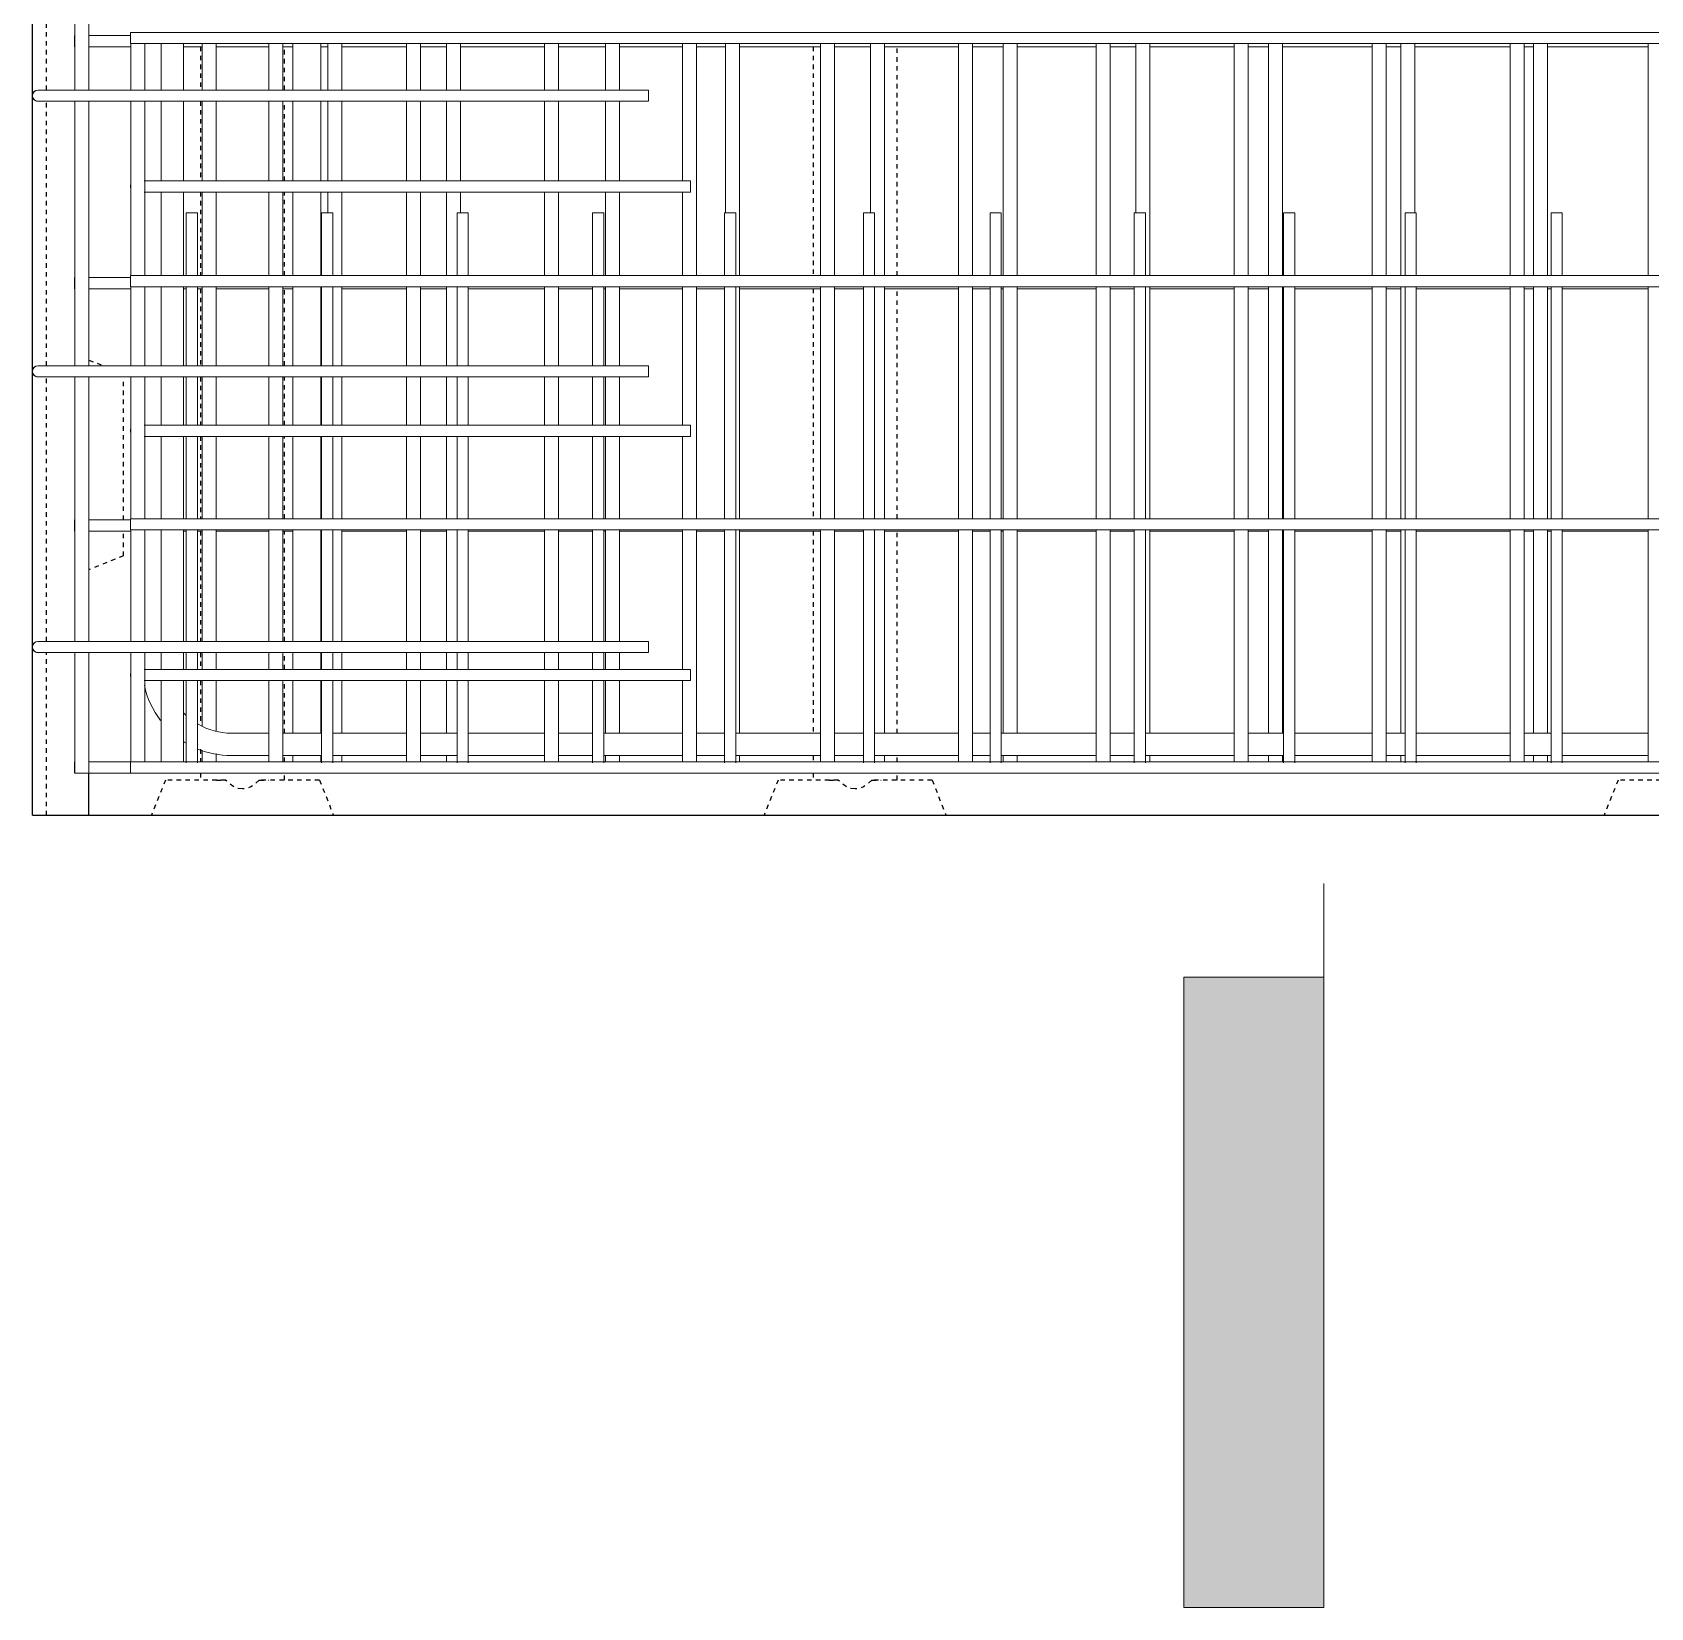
# Model space of a CAD drawing. Header units: millimetres. Extents: x -7141 to 5307, y -2677 to 10424.
# Drawn here: x -4296 to -3141, y -1961 to -836 of the extents above; entities that cross this region are included whole.
import ezdxf

# ---------------------------------------------------------------- set-up
doc = ezdxf.new("R2010")
doc.units = ezdxf.units.MM
doc.linetypes.add('Dash', pattern=[6.36, 3.18, -3.18])
for name, color, linetype, lineweight in [('A-WALL', 113, 'Continuous', 25), ('A-WALL-HDLN', 110, 'Dash', 25), ('G-ANNO-SYMB', 111, 'Continuous', 9), ('S-RBAR', 171, 'Continuous', 18)]:
    doc.layers.add(name, color=color, linetype=linetype, lineweight=lineweight)

# ---------------------------------------------------------------- blocks, each defined once
blk = doc.blocks.new('Detail View - M_Section Tail - Filled Horizontal-14034-Elevation Front 1')
at = {"layer": 'G-ANNO-SYMB'}
blk.add_hatch(color=256, dxfattribs=at).paths.add_polyline_path([(-4359.7, -628.7), (-4359.7, -528.7), (-4809.7, -528.7), (-4809.7, -628.7)])
for p, q in [((-4809.7, -628.7), (-4809.7, -528.7)), ((-4809.7, -528.7), (-4359.7, -528.7)), ((-4359.7, -528.7), (-4359.7, -628.7)), ((-4359.7, -628.7), (-4809.7, -628.7))]:
    blk.add_line(p, q, dxfattribs=at)

msp = doc.modelspace()

# ---------------------------------------------------------------- linework, layer by layer
at = {"layer": 'A-WALL'}
for p, q in [((-4296.2, -1395), (-4296.2, 7060)), ((-4256.2, -1365), (-4256.2, -1395)), ((-4296.2, -1395), (-2521.2, -1395))]:
    msp.add_line(p, q, dxfattribs=at)
at = {"layer": 'A-WALL-HDLN'}
for p, q in [((-4286.2, -877.4), (-4286.2, -688.7)), ((-4176.2, -846.5), (-4176.2, -877.4)), ((-4116.2, -877.4), (-4116.2, -846.5)), ((-3738.7, -846.5), (-3738.7, -1009.8)), ((-3678.7, -1009.8), (-3678.7, -846.5)), ((-4286.2, -1074.2), (-4286.2, -885.4)), ((-4176.2, -885.4), (-4176.2, -942.2)), ((-4116.2, -942.2), (-4116.2, -885.4)), ((-4176.2, -950.2), (-4176.2, -1009.8)), ((-4116.2, -1009.8), (-4116.2, -950.2)), ((-4176.2, -1019.3), (-4176.2, -1074.2)), ((-4116.2, -1074.2), (-4116.2, -1019.3)), ((-3738.7, -1019.3), (-3738.7, -1183.4)), ((-3678.7, -1183.4), (-3678.7, -1019.3)), ((-4255.8, -1070.1), (-4245.6, -1074.2)), ((-4286.2, -1271), (-4286.2, -1082.2)), ((-4231.2, -1184.2), (-4231.2, -1082.2)), ((-4176.2, -1082.2), (-4176.2, -1116.6)), ((-4116.2, -1116.6), (-4116.2, -1082.2)), ((-4176.2, -1124.6), (-4176.2, -1183.4)), ((-4116.2, -1183.4), (-4116.2, -1124.6)), ((-4231.2, -1210), (-4231.2, -1192.2)), ((-4176.2, -1192.2), (-4176.2, -1271)), ((-4116.2, -1271), (-4116.2, -1192.2)), ((-3738.7, -1192.2), (-3738.7, -1336.5)), ((-3678.7, -1336.5), (-3678.7, -1192.2)), ((-4231.2, -1210), (-4255.8, -1219.9)), ((-4286.2, -1395), (-4286.2, -1279)), ((-4176.2, -1279), (-4176.2, -1291)), ((-4116.2, -1291), (-4116.2, -1279)), ((-4176.2, -1299), (-4176.2, -1330.8)), ((-4116.2, -1336.5), (-4116.2, -1299)), ((-4176.2, -1348), (-4176.2, -1357)), ((-4116.2, -1357), (-4116.2, -1352.5)), ((-3738.7, -1352.5), (-3738.7, -1357)), ((-3678.7, -1357), (-3678.7, -1352.5)), ((-4201.2, -1370), (-4211.2, -1395)), ((-4158.2, -1370), (-4201.2, -1370)), ((-4176.2, -1365), (-4176.2, -1370)), ((-4164.8, -1370), (-4158.2, -1370)), ((-4134.2, -1370), (-4127.6, -1370)), ((-4091.2, -1370), (-4134.2, -1370)), ((-4116.2, -1370), (-4116.2, -1365)), ((-4091.2, -1370), (-4081.2, -1395)), ((-3763.7, -1370), (-3773.7, -1395)), ((-3720.7, -1370), (-3763.7, -1370)), ((-3738.7, -1365), (-3738.7, -1370)), ((-3727.3, -1370), (-3720.7, -1370)), ((-3696.7, -1370), (-3690.1, -1370)), ((-3653.7, -1370), (-3696.7, -1370)), ((-3678.7, -1370), (-3678.7, -1365)), ((-3653.7, -1370), (-3643.7, -1395)), ((-3163.7, -1370), (-3173.7, -1395)), ((-3120.7, -1370), (-3163.7, -1370))]:
    msp.add_line(p, q, dxfattribs=at)
at = {"layer": 'A-WALL-HDLN', "flags": 128}
for points in [[(-4146.2, -1376.3), (-4149.3, -1375.9), (-4152.3, -1374.7), (-4155.3, -1372.7), (-4158.2, -1370)], [(-4134.2, -1370), (-4137.1, -1372.7), (-4140.1, -1374.7), (-4143.1, -1375.9), (-4146.2, -1376.3)], [(-3708.7, -1376.3), (-3711.8, -1375.9), (-3714.8, -1374.7), (-3717.8, -1372.7), (-3720.7, -1370)], [(-3696.7, -1370), (-3699.6, -1372.7), (-3702.6, -1374.7), (-3705.6, -1375.9), (-3708.7, -1376.3)]]:
    msp.add_lwpolyline(points, dxfattribs=at)
at = {"layer": 'G-ANNO-SYMB'}
msp.add_line((-3373.8, -1443.8), (-3373.8, -1510.7), dxfattribs=at)
at = {"layer": 'S-RBAR'}
for p, q in [((-4265.8, -877.4), (-4265.8, -688.7)), ((-4255.8, -877.4), (-4255.8, -688.7)), ((-4266.2, -846.5), (-4266.2, -838.5)), ((-4255.8, -838.5), (-4226.2, -838.5)), ((-4226.2, -836.2), (-2591.2, -836.2)), ((-4226.2, -844.2), (-4226.2, -836.2)), ((-4255.8, -846.5), (-4225.9, -846.5)), ((-4226.2, -844.2), (-2591.2, -844.2)), ((-4225.9, -877.4), (-4225.9, -844.2)), ((-4215.9, -877.4), (-4215.9, -844.2)), ((-4204.2, -877.4), (-4204.2, -844.2)), ((-4188.2, -877.4), (-4188.2, -844.2)), ((-4188.2, -846.5), (-4174.9, -846.5)), ((-4174.9, -877.4), (-4174.9, -844.2)), ((-4164.9, -877.4), (-4164.9, -844.2)), ((-4164.9, -846.5), (-4127.4, -846.5)), ((-4127.4, -877.4), (-4127.4, -844.2)), ((-4117.4, -877.4), (-4117.4, -844.2)), ((-4117.4, -846.5), (-4110.1, -846.5)), ((-4110.1, -877.4), (-4110.1, -844.2)), ((-4090.1, -877.4), (-4090.1, -844.2)), ((-4089.7, -846.5), (-4085.2, -846.5)), ((-4085.2, -877.4), (-4085.2, -844.2)), ((-4075.2, -877.4), (-4075.2, -844.2)), ((-4075.2, -846.5), (-4028.9, -846.5)), ((-4028.9, -877.4), (-4028.9, -844.2)), ((-4018.9, -877.4), (-4018.9, -844.2)), ((-4018.9, -846.5), (-4000.5, -846.5)), ((-4000.5, -877.4), (-4000.5, -844.2)), ((-3990.5, -877.4), (-3990.5, -844.2)), ((-3990.5, -846.5), (-3930.4, -846.5)), ((-3930.4, -877.4), (-3930.4, -844.2)), ((-3920.4, -877.4), (-3920.4, -844.2)), ((-3920.4, -846.5), (-3887, -846.5)), ((-3887, -877.4), (-3887, -844.2)), ((-3877, -877.4), (-3877, -844.2)), ((-3877, -846.5), (-3831.9, -846.5)), ((-3831.9, -942.2), (-3831.9, -844.2)), ((-3821.9, -1009.8), (-3821.9, -844.2)), ((-3821.9, -846.5), (-3801.1, -846.5)), ((-3801.1, -965), (-3801.1, -844.2)), ((-3791.1, -1009.8), (-3791.1, -844.2)), ((-3791.1, -846.5), (-3733.4, -846.5)), ((-3733.4, -1009.8), (-3733.4, -844.2)), ((-3723.4, -1009.8), (-3723.4, -844.2)), ((-3723.4, -846.5), (-3697.6, -846.5)), ((-3697.6, -965), (-3697.6, -844.2)), ((-3687.6, -1009.8), (-3687.6, -844.2)), ((-3687.6, -846.5), (-3634.9, -846.5)), ((-3634.9, -1009.8), (-3634.9, -844.2)), ((-3624.9, -1009.8), (-3624.9, -844.2)), ((-3624.9, -846.5), (-3602.9, -846.5)), ((-3602.9, -1009.8), (-3602.9, -844.2)), ((-3592.9, -1009.8), (-3592.9, -844.2)), ((-3592.9, -846.5), (-3536.4, -846.5)), ((-3536.4, -1009.8), (-3536.4, -844.2)), ((-3526.4, -1009.8), (-3526.4, -844.2)), ((-3526.4, -846.5), (-3508.2, -846.5)), ((-3508.2, -965), (-3508.2, -844.2)), ((-3498.2, -1009.8), (-3498.2, -844.2)), ((-3498.2, -846.5), (-3437.9, -846.5)), ((-3437.9, -1009.8), (-3437.9, -844.2)), ((-3427.9, -1009.8), (-3427.9, -844.2)), ((-3427.9, -846.5), (-3413.5, -846.5)), ((-3413.5, -1009.8), (-3413.5, -844.2)), ((-3403.5, -1009.8), (-3403.5, -844.2)), ((-3403.5, -846.5), (-3339.4, -846.5)), ((-3339.4, -1009.8), (-3339.4, -844.2)), ((-3329.4, -1009.8), (-3329.4, -844.2)), ((-3329.4, -846.5), (-3318.8, -846.5)), ((-3318.8, -1009.8), (-3318.8, -844.2)), ((-3308.8, -965), (-3308.8, -844.2)), ((-3308.8, -846.5), (-3240.9, -846.5)), ((-3240.9, -1009.8), (-3240.9, -844.2)), ((-3230.9, -1009.8), (-3230.9, -844.2)), ((-3230.9, -846.5), (-3224.1, -846.5)), ((-3224.1, -1009.8), (-3224.1, -844.2)), ((-3214.1, -1009.8), (-3214.1, -844.2)), ((-3214.1, -846.5), (-3142.3, -846.5)), ((-3142.3, -1009.8), (-3142.3, -844.2)), ((-4272.2, -877.4), (-4292.2, -877.4)), ((-4272.2, -877.4), (-3856.2, -877.4)), ((-3856.2, -885.4), (-3856.2, -877.4)), ((-4272.2, -885.4), (-4292.2, -885.4)), ((-4272.2, -885.4), (-3856.2, -885.4)), ((-4265.8, -1074.2), (-4265.8, -885.4)), ((-4255.8, -1074.2), (-4255.8, -885.4)), ((-4225.9, -1009.8), (-4225.9, -885.4)), ((-4215.9, -1009.8), (-4215.9, -885.4)), ((-4204.2, -942.2), (-4204.2, -885.4)), ((-4188.2, -942.2), (-4188.2, -885.4)), ((-4174.9, -942.2), (-4174.9, -885.4)), ((-4164.9, -942.2), (-4164.9, -885.4)), ((-4127.4, -942.2), (-4127.4, -885.4)), ((-4117.4, -942.2), (-4117.4, -885.4)), ((-4110.1, -942.2), (-4110.1, -885.4)), ((-4090.1, -942.2), (-4090.1, -885.4)), ((-4085.2, -942.2), (-4085.2, -885.4)), ((-4075.2, -942.2), (-4075.2, -885.4)), ((-4028.9, -942.2), (-4028.9, -885.4)), ((-4018.9, -942.2), (-4018.9, -885.4)), ((-4000.5, -942.2), (-4000.5, -885.4)), ((-3990.5, -942.2), (-3990.5, -885.4)), ((-3930.4, -942.2), (-3930.4, -885.4)), ((-3920.4, -942.2), (-3920.4, -885.4)), ((-3887, -942.2), (-3887, -885.4)), ((-3877, -942.2), (-3877, -885.4)), ((-4186.2, -942.2), (-4216.3, -942.2)), ((-4186.2, -942.2), (-3826.2, -942.2)), ((-3826.2, -950.2), (-3826.2, -942.2)), ((-4186.2, -950.2), (-4216.3, -950.2)), ((-4204.2, -1009.8), (-4204.2, -950.2)), ((-4188.2, -1009.8), (-4188.2, -950.2)), ((-4186.2, -950.2), (-3826.2, -950.2)), ((-4174.9, -1009.8), (-4174.9, -950.2)), ((-4164.9, -1009.8), (-4164.9, -950.2)), ((-4127.4, -1009.8), (-4127.4, -950.2)), ((-4117.4, -1009.8), (-4117.4, -950.2)), ((-4110.1, -1009.8), (-4110.1, -950.2)), ((-4090.1, -1009.8), (-4090.1, -950.2)), ((-4085.2, -965), (-4085.2, -950.2)), ((-4075.2, -1009.8), (-4075.2, -950.2)), ((-4028.9, -1009.8), (-4028.9, -950.2)), ((-4018.9, -1009.8), (-4018.9, -950.2)), ((-4000.5, -1009.8), (-4000.5, -950.2)), ((-3990.5, -965), (-3990.5, -950.2)), ((-3930.4, -1009.8), (-3930.4, -950.2)), ((-3920.4, -1009.8), (-3920.4, -950.2)), ((-3887, -1009.8), (-3887, -950.2)), ((-3877, -1009.8), (-3877, -950.2)), ((-3831.9, -1009.8), (-3831.9, -950.2)), ((-4178.3, -965), (-4186.3, -965)), ((-4186.3, -1009.8), (-4186.3, -965)), ((-4178.3, -1009.8), (-4178.3, -965)), ((-4081.6, -965), (-4089.6, -965)), ((-4089.6, -1009.8), (-4089.6, -965)), ((-4081.6, -1009.8), (-4081.6, -965)), ((-3984.9, -965), (-3992.9, -965)), ((-3992.9, -1009.8), (-3992.9, -965)), ((-3984.9, -1009.8), (-3984.9, -965)), ((-3888.2, -965), (-3896.2, -965)), ((-3896.2, -1009.8), (-3896.2, -965)), ((-3888.2, -1009.8), (-3888.2, -965)), ((-3793.9, -965), (-3801.9, -965)), ((-3801.9, -1009.8), (-3801.9, -965)), ((-3793.9, -1009.8), (-3793.9, -965)), ((-3694.7, -965), (-3702.7, -965)), ((-3702.7, -1009.8), (-3702.7, -965)), ((-3694.7, -1009.8), (-3694.7, -965)), ((-3604.3, -965), (-3612.3, -965)), ((-3612.3, -1009.8), (-3612.3, -965)), ((-3604.3, -1009.8), (-3604.3, -965)), ((-3501.3, -965), (-3509.3, -965)), ((-3509.3, -1009.8), (-3509.3, -965)), ((-3501.3, -1009.8), (-3501.3, -965)), ((-3394.6, -965), (-3402.6, -965)), ((-3402.6, -1009.8), (-3402.6, -965)), ((-3394.6, -1009.8), (-3394.6, -965)), ((-3307.9, -965), (-3315.9, -965)), ((-3315.9, -1009.8), (-3315.9, -965)), ((-3307.9, -1009.8), (-3307.9, -965)), ((-3203.6, -965), (-3211.6, -965)), ((-3211.6, -1009.8), (-3211.6, -965)), ((-3203.6, -1009.8), (-3203.6, -965)), ((-4266.2, -1019.3), (-4266.2, -1011.3)), ((-4255.8, -1011.3), (-4226.2, -1011.3)), ((-4226.2, -1009.8), (-2591.2, -1009.8)), ((-4226.2, -1017.8), (-4226.2, -1009.8)), ((-4255.8, -1019.3), (-4225.9, -1019.3)), ((-4226.2, -1017.8), (-2591.2, -1017.8)), ((-4225.9, -1074.2), (-4225.9, -1017.8)), ((-4215.9, -1074.2), (-4215.9, -1017.8)), ((-4204.2, -1074.2), (-4204.2, -1017.8)), ((-4188.2, -1074.2), (-4188.2, -1017.8)), ((-4188.2, -1019.3), (-4186.3, -1019.3)), ((-4186.3, -1074.2), (-4186.3, -1017.8)), ((-4178.3, -1074.2), (-4178.3, -1017.8)), ((-4178.3, -1019.3), (-4174.9, -1019.3)), ((-4174.9, -1074.2), (-4174.9, -1017.8)), ((-4164.9, -1074.2), (-4164.9, -1017.8)), ((-4164.9, -1019.3), (-4127.4, -1019.3)), ((-4127.4, -1074.2), (-4127.4, -1017.8)), ((-4117.4, -1074.2), (-4117.4, -1017.8)), ((-4117.4, -1019.3), (-4110.1, -1019.3)), ((-4110.1, -1074.2), (-4110.1, -1017.8)), ((-4090.1, -1074.2), (-4090.1, -1017.8)), ((-4089.6, -1074.2), (-4089.6, -1017.8)), ((-4081.6, -1074.2), (-4081.6, -1017.8)), ((-4075.2, -1074.2), (-4075.2, -1017.8)), ((-4075.2, -1019.3), (-4028.9, -1019.3)), ((-4028.9, -1074.2), (-4028.9, -1017.8)), ((-4018.9, -1074.2), (-4018.9, -1017.8)), ((-4018.9, -1019.3), (-4000.5, -1019.3)), ((-4000.5, -1074.2), (-4000.5, -1017.8)), ((-3992.9, -1074.2), (-3992.9, -1017.8)), ((-3984.9, -1074.2), (-3984.9, -1017.8)), ((-3984.9, -1019.3), (-3930.4, -1019.3)), ((-3930.4, -1074.2), (-3930.4, -1017.8)), ((-3920.4, -1074.2), (-3920.4, -1017.8)), ((-3920.4, -1019.3), (-3896.2, -1019.3)), ((-3896.2, -1074.2), (-3896.2, -1017.8)), ((-3888.2, -1074.2), (-3888.2, -1017.8)), ((-3888.2, -1019.3), (-3887, -1019.3)), ((-3887, -1074.2), (-3887, -1017.8)), ((-3877, -1074.2), (-3877, -1017.8)), ((-3877, -1019.3), (-3831.9, -1019.3)), ((-3831.9, -1116.6), (-3831.9, -1017.8)), ((-3821.9, -1183.4), (-3821.9, -1017.8)), ((-3821.9, -1019.3), (-3801.9, -1019.3)), ((-3801.9, -1183.4), (-3801.9, -1017.8)), ((-3793.9, -1183.4), (-3793.9, -1017.8)), ((-3791.1, -1183.4), (-3791.1, -1017.8)), ((-3791.1, -1019.3), (-3733.4, -1019.3)), ((-3733.4, -1183.4), (-3733.4, -1017.8)), ((-3723.4, -1183.4), (-3723.4, -1017.8)), ((-3723.4, -1019.3), (-3702.7, -1019.3)), ((-3702.7, -1183.4), (-3702.7, -1017.8)), ((-3694.7, -1183.4), (-3694.7, -1017.8)), ((-3687.6, -1183.4), (-3687.6, -1017.8)), ((-3687.6, -1019.3), (-3634.9, -1019.3)), ((-3634.9, -1183.4), (-3634.9, -1017.8)), ((-3624.9, -1183.4), (-3624.9, -1017.8)), ((-3624.9, -1019.3), (-3612.3, -1019.3)), ((-3612.3, -1183.4), (-3612.3, -1017.8)), ((-3604.3, -1183.4), (-3604.3, -1017.8)), ((-3604.3, -1019.3), (-3602.9, -1019.3)), ((-3602.9, -1183.4), (-3602.9, -1017.8)), ((-3592.9, -1183.4), (-3592.9, -1017.8)), ((-3592.9, -1019.3), (-3536.4, -1019.3)), ((-3536.4, -1183.4), (-3536.4, -1017.8)), ((-3526.4, -1183.4), (-3526.4, -1017.8)), ((-3526.4, -1019.3), (-3509.3, -1019.3)), ((-3509.3, -1183.4), (-3509.3, -1017.8)), ((-3501.3, -1183.4), (-3501.3, -1017.8)), ((-3498.2, -1183.4), (-3498.2, -1017.8)), ((-3498.2, -1019.3), (-3437.9, -1019.3)), ((-3437.9, -1183.4), (-3437.9, -1017.8)), ((-3427.9, -1183.4), (-3427.9, -1017.8)), ((-3427.9, -1019.3), (-3413.5, -1019.3)), ((-3413.5, -1183.4), (-3413.5, -1017.8)), ((-3403.5, -1183.4), (-3403.5, -1017.8)), ((-3403.5, -1019.3), (-3402.6, -1019.3)), ((-3402.6, -1183.4), (-3402.6, -1017.8)), ((-3394.6, -1183.4), (-3394.6, -1017.8)), ((-3394.6, -1019.3), (-3339.4, -1019.3)), ((-3339.4, -1183.4), (-3339.4, -1017.8)), ((-3329.4, -1183.4), (-3329.4, -1017.8)), ((-3329.4, -1019.3), (-3318.8, -1019.3)), ((-3318.8, -1183.4), (-3318.8, -1017.8)), ((-3315.9, -1183.4), (-3315.9, -1017.8)), ((-3307.9, -1183.4), (-3307.9, -1017.8)), ((-3307.9, -1019.3), (-3240.9, -1019.3)), ((-3240.9, -1183.4), (-3240.9, -1017.8)), ((-3230.9, -1183.4), (-3230.9, -1017.8)), ((-3230.9, -1019.3), (-3224.1, -1019.3)), ((-3224.1, -1183.4), (-3224.1, -1017.8)), ((-3214.1, -1183.4), (-3214.1, -1017.8)), ((-3214.1, -1019.3), (-3211.6, -1019.3)), ((-3211.6, -1183.4), (-3211.6, -1017.8)), ((-3203.6, -1183.4), (-3203.6, -1017.8)), ((-3203.6, -1019.3), (-3142.3, -1019.3)), ((-3142.3, -1183.4), (-3142.3, -1017.8)), ((-4272.2, -1074.2), (-4292.2, -1074.2)), ((-4272.2, -1074.2), (-3856.2, -1074.2)), ((-3856.2, -1082.2), (-3856.2, -1074.2)), ((-4272.2, -1082.2), (-4292.2, -1082.2)), ((-4272.2, -1082.2), (-3856.2, -1082.2)), ((-4265.8, -1271), (-4265.8, -1082.2)), ((-4255.8, -1271), (-4255.8, -1082.2)), ((-4225.9, -1183.4), (-4225.9, -1082.2)), ((-4215.9, -1183.4), (-4215.9, -1082.2)), ((-4204.2, -1116.6), (-4204.2, -1082.2)), ((-4188.2, -1116.6), (-4188.2, -1082.2)), ((-4186.3, -1116.6), (-4186.3, -1082.2)), ((-4178.3, -1116.6), (-4178.3, -1082.2)), ((-4174.9, -1116.6), (-4174.9, -1082.2)), ((-4164.9, -1116.6), (-4164.9, -1082.2)), ((-4127.4, -1116.6), (-4127.4, -1082.2)), ((-4117.4, -1116.6), (-4117.4, -1082.2)), ((-4110.1, -1116.6), (-4110.1, -1082.2)), ((-4090.1, -1116.6), (-4090.1, -1082.2)), ((-4089.6, -1116.6), (-4089.6, -1082.2)), ((-4081.6, -1116.6), (-4081.6, -1082.2)), ((-4075.2, -1116.6), (-4075.2, -1082.2)), ((-4028.9, -1116.6), (-4028.9, -1082.2)), ((-4018.9, -1116.6), (-4018.9, -1082.2)), ((-4000.5, -1116.6), (-4000.5, -1082.2)), ((-3992.9, -1116.6), (-3992.9, -1082.2)), ((-3984.9, -1116.6), (-3984.9, -1082.2)), ((-3930.4, -1116.6), (-3930.4, -1082.2)), ((-3920.4, -1116.6), (-3920.4, -1082.2)), ((-3896.2, -1116.6), (-3896.2, -1082.2)), ((-3888.2, -1116.6), (-3888.2, -1082.2)), ((-3887, -1116.6), (-3887, -1082.2)), ((-3877, -1116.6), (-3877, -1082.2)), ((-4186.2, -1116.6), (-4216.3, -1116.6)), ((-4186.2, -1116.6), (-3826.2, -1116.6)), ((-3826.2, -1124.6), (-3826.2, -1116.6)), ((-4186.2, -1124.6), (-4216.3, -1124.6)), ((-4204.2, -1183.4), (-4204.2, -1124.6)), ((-4188.2, -1183.4), (-4188.2, -1124.6)), ((-4186.3, -1183.4), (-4186.3, -1124.6)), ((-4186.2, -1124.6), (-3826.2, -1124.6)), ((-4178.3, -1183.4), (-4178.3, -1124.6)), ((-4174.9, -1183.4), (-4174.9, -1124.6)), ((-4164.9, -1183.4), (-4164.9, -1124.6)), ((-4127.4, -1183.4), (-4127.4, -1124.6)), ((-4117.4, -1183.4), (-4117.4, -1124.6)), ((-4110.1, -1183.4), (-4110.1, -1124.6)), ((-4090.1, -1183.4), (-4090.1, -1124.6)), ((-4089.6, -1183.4), (-4089.6, -1124.6)), ((-4081.6, -1183.4), (-4081.6, -1124.6)), ((-4075.2, -1183.4), (-4075.2, -1124.6)), ((-4028.9, -1183.4), (-4028.9, -1124.6)), ((-4018.9, -1183.4), (-4018.9, -1124.6)), ((-4000.5, -1183.4), (-4000.5, -1124.6)), ((-3992.9, -1183.4), (-3992.9, -1124.6)), ((-3984.9, -1183.4), (-3984.9, -1124.6)), ((-3930.4, -1183.4), (-3930.4, -1124.6)), ((-3920.4, -1183.4), (-3920.4, -1124.6)), ((-3896.2, -1183.4), (-3896.2, -1124.6)), ((-3888.2, -1183.4), (-3888.2, -1124.6)), ((-3887, -1183.4), (-3887, -1124.6)), ((-3877, -1183.4), (-3877, -1124.6)), ((-3831.9, -1183.4), (-3831.9, -1124.6)), ((-4266.2, -1192.2), (-4266.2, -1184.2)), ((-4255.8, -1184.2), (-4226.2, -1184.2)), ((-4226.2, -1183.4), (-2591.2, -1183.4)), ((-4226.2, -1191.4), (-4226.2, -1183.4)), ((-4255.8, -1192.2), (-4225.9, -1192.2)), ((-4226.2, -1191.4), (-2591.2, -1191.4)), ((-4225.9, -1271), (-4225.9, -1191.4)), ((-4215.9, -1271), (-4215.9, -1191.4)), ((-4204.2, -1271), (-4204.2, -1191.4)), ((-4188.2, -1271), (-4188.2, -1191.4)), ((-4188.2, -1192.2), (-4186.3, -1192.2)), ((-4186.3, -1271), (-4186.3, -1191.4)), ((-4178.3, -1271), (-4178.3, -1191.4)), ((-4178.3, -1192.2), (-4174.9, -1192.2)), ((-4174.9, -1271), (-4174.9, -1191.4)), ((-4164.9, -1271), (-4164.9, -1191.4)), ((-4164.9, -1192.2), (-4127.4, -1192.2)), ((-4127.4, -1271), (-4127.4, -1191.4)), ((-4117.4, -1271), (-4117.4, -1191.4)), ((-4117.4, -1192.2), (-4110.1, -1192.2)), ((-4110.1, -1271), (-4110.1, -1191.4)), ((-4090.1, -1271), (-4090.1, -1191.4)), ((-4089.6, -1271), (-4089.6, -1191.4)), ((-4081.6, -1271), (-4081.6, -1191.4)), ((-4075.2, -1271), (-4075.2, -1191.4)), ((-4075.2, -1192.2), (-4028.9, -1192.2)), ((-4028.9, -1271), (-4028.9, -1191.4)), ((-4018.9, -1271), (-4018.9, -1191.4)), ((-4018.9, -1192.2), (-4000.5, -1192.2)), ((-4000.5, -1271), (-4000.5, -1191.4)), ((-3992.9, -1271), (-3992.9, -1191.4)), ((-3984.9, -1271), (-3984.9, -1191.4)), ((-3984.9, -1192.2), (-3930.4, -1192.2)), ((-3930.4, -1271), (-3930.4, -1191.4)), ((-3920.4, -1271), (-3920.4, -1191.4)), ((-3920.4, -1192.2), (-3896.2, -1192.2)), ((-3896.2, -1271), (-3896.2, -1191.4)), ((-3888.2, -1271), (-3888.2, -1191.4)), ((-3888.2, -1192.2), (-3887, -1192.2)), ((-3887, -1271), (-3887, -1191.4)), ((-3877, -1271), (-3877, -1191.4)), ((-3877, -1192.2), (-3831.9, -1192.2)), ((-3831.9, -1291), (-3831.9, -1191.4)), ((-3821.9, -1357), (-3821.9, -1191.4)), ((-3821.9, -1192.2), (-3801.9, -1192.2)), ((-3801.9, -1325), (-3801.9, -1191.4)), ((-3793.9, -1325), (-3793.9, -1191.4)), ((-3791.1, -1336.5), (-3791.1, -1191.4)), ((-3791.1, -1192.2), (-3733.4, -1192.2)), ((-3733.4, -1357), (-3733.4, -1191.4)), ((-3723.4, -1357), (-3723.4, -1191.4)), ((-3723.4, -1192.2), (-3702.7, -1192.2)), ((-3702.7, -1325), (-3702.7, -1191.4)), ((-3694.7, -1325), (-3694.7, -1191.4)), ((-3687.6, -1336.5), (-3687.6, -1191.4)), ((-3687.6, -1192.2), (-3634.9, -1192.2)), ((-3634.9, -1357), (-3634.9, -1191.4)), ((-3624.9, -1357), (-3624.9, -1191.4)), ((-3624.9, -1192.2), (-3612.3, -1192.2)), ((-3612.3, -1325), (-3612.3, -1191.4)), ((-3604.3, -1325), (-3604.3, -1191.4)), ((-3604.3, -1192.2), (-3602.9, -1192.2)), ((-3602.9, -1336.5), (-3602.9, -1191.4)), ((-3592.9, -1336.5), (-3592.9, -1191.4)), ((-3592.9, -1192.2), (-3536.4, -1192.2)), ((-3536.4, -1357), (-3536.4, -1191.4)), ((-3526.4, -1357), (-3526.4, -1191.4)), ((-3526.4, -1192.2), (-3509.3, -1192.2)), ((-3509.3, -1325), (-3509.3, -1191.4)), ((-3501.3, -1325), (-3501.3, -1191.4)), ((-3498.2, -1336.5), (-3498.2, -1191.4)), ((-3498.2, -1192.2), (-3437.9, -1192.2)), ((-3437.9, -1357), (-3437.9, -1191.4)), ((-3427.9, -1357), (-3427.9, -1191.4)), ((-3427.9, -1192.2), (-3413.5, -1192.2)), ((-3413.5, -1336.5), (-3413.5, -1191.4)), ((-3403.5, -1336.5), (-3403.5, -1191.4)), ((-3403.5, -1192.2), (-3402.6, -1192.2)), ((-3402.6, -1325), (-3402.6, -1191.4)), ((-3394.6, -1325), (-3394.6, -1191.4)), ((-3394.6, -1192.2), (-3339.4, -1192.2)), ((-3339.4, -1357), (-3339.4, -1191.4)), ((-3329.4, -1357), (-3329.4, -1191.4)), ((-3329.4, -1192.2), (-3318.8, -1192.2)), ((-3318.8, -1336.5), (-3318.8, -1191.4)), ((-3315.9, -1325), (-3315.9, -1191.4)), ((-3307.9, -1325), (-3307.9, -1191.4)), ((-3307.9, -1192.2), (-3240.9, -1192.2)), ((-3240.9, -1357), (-3240.9, -1191.4)), ((-3230.9, -1357), (-3230.9, -1191.4)), ((-3230.9, -1192.2), (-3224.1, -1192.2)), ((-3224.1, -1336.5), (-3224.1, -1191.4)), ((-3214.1, -1336.5), (-3214.1, -1191.4)), ((-3214.1, -1192.2), (-3211.6, -1192.2)), ((-3211.6, -1325), (-3211.6, -1191.4)), ((-3203.6, -1325), (-3203.6, -1191.4)), ((-3203.6, -1192.2), (-3142.3, -1192.2)), ((-3142.3, -1357), (-3142.3, -1191.4)), ((-4272.2, -1271), (-4292.2, -1271)), ((-4272.2, -1271), (-3856.2, -1271)), ((-3856.2, -1279), (-3856.2, -1271)), ((-4272.2, -1279), (-4292.2, -1279)), ((-4272.2, -1279), (-3856.2, -1279)), ((-4265.8, -1365), (-4265.8, -1279)), ((-4255.8, -1365), (-4255.8, -1279)), ((-4225.9, -1357), (-4225.9, -1279)), ((-4215.9, -1357), (-4215.9, -1279)), ((-4204.2, -1291), (-4204.2, -1279)), ((-4188.2, -1291), (-4188.2, -1279)), ((-4186.3, -1291), (-4186.3, -1279)), ((-4178.3, -1291), (-4178.3, -1279)), ((-4174.9, -1291), (-4174.9, -1279)), ((-4164.9, -1291), (-4164.9, -1279)), ((-4127.4, -1291), (-4127.4, -1279)), ((-4117.4, -1291), (-4117.4, -1279)), ((-4110.1, -1291), (-4110.1, -1279)), ((-4090.1, -1291), (-4090.1, -1279)), ((-4089.6, -1291), (-4089.6, -1279)), ((-4081.6, -1291), (-4081.6, -1279)), ((-4075.2, -1291), (-4075.2, -1279)), ((-4028.9, -1291), (-4028.9, -1279)), ((-4018.9, -1291), (-4018.9, -1279)), ((-4000.5, -1291), (-4000.5, -1279)), ((-3992.9, -1291), (-3992.9, -1279)), ((-3984.9, -1291), (-3984.9, -1279)), ((-3930.4, -1291), (-3930.4, -1279)), ((-3920.4, -1291), (-3920.4, -1279)), ((-3896.2, -1291), (-3896.2, -1279)), ((-3888.2, -1291), (-3888.2, -1279)), ((-3887, -1291), (-3887, -1279)), ((-3877, -1291), (-3877, -1279)), ((-4186.2, -1291), (-4216.3, -1291)), ((-4186.2, -1291), (-3826.2, -1291)), ((-3826.2, -1299), (-3826.2, -1291)), ((-4186.2, -1299), (-4216.3, -1299)), ((-4204.2, -1357), (-4204.2, -1299)), ((-4188.2, -1357), (-4188.2, -1299)), ((-4186.3, -1325), (-4186.3, -1299)), ((-4186.2, -1299), (-3826.2, -1299)), ((-4178.3, -1325), (-4178.3, -1299)), ((-4174.9, -1331.4), (-4174.9, -1299)), ((-4164.9, -1335.1), (-4164.9, -1299)), ((-4127.4, -1357), (-4127.4, -1299)), ((-4117.4, -1357), (-4117.4, -1299)), ((-4110.1, -1336.5), (-4110.1, -1299)), ((-4090.1, -1336.5), (-4090.1, -1299)), ((-4089.6, -1325), (-4089.6, -1299)), ((-4081.6, -1325), (-4081.6, -1299)), ((-4075.2, -1336.5), (-4075.2, -1299)), ((-4028.9, -1357), (-4028.9, -1299)), ((-4018.9, -1357), (-4018.9, -1299)), ((-4000.5, -1336.5), (-4000.5, -1299)), ((-3992.9, -1325), (-3992.9, -1299)), ((-3984.9, -1325), (-3984.9, -1299)), ((-3930.4, -1357), (-3930.4, -1299)), ((-3920.4, -1357), (-3920.4, -1299)), ((-3896.2, -1325), (-3896.2, -1299)), ((-3888.2, -1325), (-3888.2, -1299)), ((-3887, -1336.5), (-3887, -1299)), ((-3877, -1336.5), (-3877, -1299)), ((-3831.9, -1357), (-3831.9, -1299)), ((-4186.3, -1325), (-4186.3, -1357.7)), ((-4178.3, -1325), (-4178.3, -1357.7)), ((-4089.6, -1325), (-4089.6, -1357.7)), ((-4081.6, -1325), (-4081.6, -1357.7)), ((-3992.9, -1325), (-3992.9, -1357.7)), ((-3984.9, -1325), (-3984.9, -1357.7)), ((-3896.2, -1325), (-3896.2, -1357.7)), ((-3888.2, -1325), (-3888.2, -1357.7)), ((-3801.9, -1325), (-3801.9, -1357.7)), ((-3793.9, -1325), (-3793.9, -1357.7)), ((-3702.7, -1325), (-3702.7, -1357.7)), ((-3694.7, -1325), (-3694.7, -1357.7)), ((-3612.3, -1325), (-3612.3, -1357.7)), ((-3604.3, -1325), (-3604.3, -1357.7)), ((-3509.3, -1325), (-3509.3, -1357.7)), ((-3501.3, -1325), (-3501.3, -1357.7)), ((-3402.6, -1325), (-3402.6, -1357.7)), ((-3394.6, -1325), (-3394.6, -1357.7)), ((-3315.9, -1325), (-3315.9, -1357.7)), ((-3307.9, -1325), (-3307.9, -1357.7)), ((-3211.6, -1325), (-3211.6, -1357.7)), ((-3203.6, -1325), (-3203.6, -1357.7)), ((-4154.1, -1336.5), (-4127.4, -1336.5)), ((-4117.4, -1336.5), (-4089.7, -1336.5)), ((-4081.6, -1336.5), (-4028.9, -1336.5)), ((-4018.9, -1336.5), (-3992.9, -1336.5)), ((-3984.9, -1336.5), (-3930.4, -1336.5)), ((-3920.4, -1336.5), (-3896.2, -1336.5)), ((-3888.2, -1336.5), (-3831.9, -1336.5)), ((-3821.9, -1336.5), (-3801.9, -1336.5)), ((-3793.9, -1336.5), (-3733.4, -1336.5)), ((-3723.4, -1336.5), (-3702.7, -1336.5)), ((-3694.7, -1336.5), (-3634.9, -1336.5)), ((-3624.9, -1336.5), (-3612.3, -1336.5)), ((-3604.3, -1336.5), (-3536.4, -1336.5)), ((-3526.4, -1336.5), (-3509.3, -1336.5)), ((-3501.3, -1336.5), (-3437.9, -1336.5)), ((-3427.9, -1336.5), (-3402.6, -1336.5)), ((-3394.6, -1336.5), (-3339.4, -1336.5)), ((-3329.4, -1336.5), (-3315.9, -1336.5)), ((-3307.9, -1336.5), (-3240.9, -1336.5)), ((-3230.9, -1336.5), (-3211.6, -1336.5)), ((-3203.6, -1336.5), (-3142.3, -1336.5)), ((-4174.9, -1357), (-4174.9, -1348.6)), ((-4164.9, -1357), (-4164.9, -1351.1)), ((-4266.2, -1365), (-4266.2, -1357)), ((-4255.8, -1357), (-4226.2, -1357)), ((-4226.2, -1357), (-2591.2, -1357)), ((-4226.2, -1365), (-4226.2, -1357)), ((-4154.1, -1352.5), (-4127.4, -1352.5)), ((-4117.4, -1352.5), (-4089.7, -1352.5)), ((-4110.1, -1357), (-4110.1, -1352.5)), ((-4090.1, -1357), (-4090.1, -1352.5)), ((-4081.6, -1352.5), (-4028.9, -1352.5)), ((-4075.2, -1357), (-4075.2, -1352.5)), ((-4018.9, -1352.5), (-3992.9, -1352.5)), ((-4000.5, -1357), (-4000.5, -1352.5)), ((-3984.9, -1352.5), (-3930.4, -1352.5)), ((-3920.4, -1352.5), (-3896.2, -1352.5)), ((-3888.2, -1352.5), (-3831.9, -1352.5)), ((-3887, -1357), (-3887, -1352.5)), ((-3877, -1357), (-3877, -1352.5)), ((-3821.9, -1352.5), (-3801.9, -1352.5)), ((-3793.9, -1352.5), (-3733.4, -1352.5)), ((-3791.1, -1357), (-3791.1, -1352.5)), ((-3723.4, -1352.5), (-3702.7, -1352.5)), ((-3694.7, -1352.5), (-3634.9, -1352.5)), ((-3687.6, -1357), (-3687.6, -1352.5)), ((-3624.9, -1352.5), (-3612.3, -1352.5)), ((-3604.3, -1352.5), (-3536.4, -1352.5)), ((-3602.9, -1357), (-3602.9, -1352.5)), ((-3592.9, -1357), (-3592.9, -1352.5)), ((-3526.4, -1352.5), (-3509.3, -1352.5)), ((-3501.3, -1352.5), (-3437.9, -1352.5)), ((-3498.2, -1357), (-3498.2, -1352.5)), ((-3427.9, -1352.5), (-3402.6, -1352.5)), ((-3413.5, -1357), (-3413.5, -1352.5)), ((-3403.5, -1357), (-3403.5, -1352.5)), ((-3394.6, -1352.5), (-3339.4, -1352.5)), ((-3329.4, -1352.5), (-3315.9, -1352.5)), ((-3318.8, -1357), (-3318.8, -1352.5)), ((-3307.9, -1352.5), (-3240.9, -1352.5)), ((-3230.9, -1352.5), (-3211.6, -1352.5)), ((-3224.1, -1357), (-3224.1, -1352.5)), ((-3214.1, -1357), (-3214.1, -1352.5)), ((-3203.6, -1352.5), (-3142.3, -1352.5)), ((-4255.8, -1365), (-4265.8, -1365)), ((-4255.8, -1365), (-4226.2, -1365)), ((-4226.2, -1365), (-2591.2, -1365))]:
    msp.add_line(p, q, dxfattribs=at)
for centre, radius, start, end in [((-4292.2, -881.4), 4, 90, 270), ((-4292.2, -881.4), 4, 120, 165), ((-4292.2, -881.4), 4, 195, 240), ((-4292.2, -881.4), 4, 255, 270), ((-4222.2, -946.2), 4, 165, 195), ((-4292.2, -1078.2), 4, 90, 270), ((-4292.2, -1078.2), 4, 120, 165), ((-4292.2, -1078.2), 4, 195, 240), ((-4292.2, -1078.2), 4, 255, 270), ((-4222.2, -1120.6), 4, 165, 195), ((-4292.2, -1275), 4, 90, 270), ((-4292.2, -1275), 4, 120, 165), ((-4292.2, -1275), 4, 195, 240), ((-4292.2, -1275), 4, 255, 270), ((-4222.2, -1295), 4, 165, 195), ((-4154.1, -1289), 63.5, 192.1167, 217.3484), ((-4154.1, -1289), 47.5, 224.0832, 227.1768), ((-4154.1, -1289), 47.5, 240, 270), ((-4154.1, -1289), 63.5, 237.3779, 239.5325), ((-4154.1, -1289), 63.5, 247.434, 270)]:
    msp.add_arc(centre, radius, start, end, dxfattribs=at)

# ---------------------------------------------------------------- block references
at = {"layer": 'G-ANNO-SYMB', "extrusion": (0, 0, -1), "rotation": 90.00000000000077}
msp.add_blockref('Detail View - M_Section Tail - Filled Horizontal-14034-Elevation Front 1', (2845.1, 2849), dxfattribs=at)

doc.saveas('drawing.dxf')
